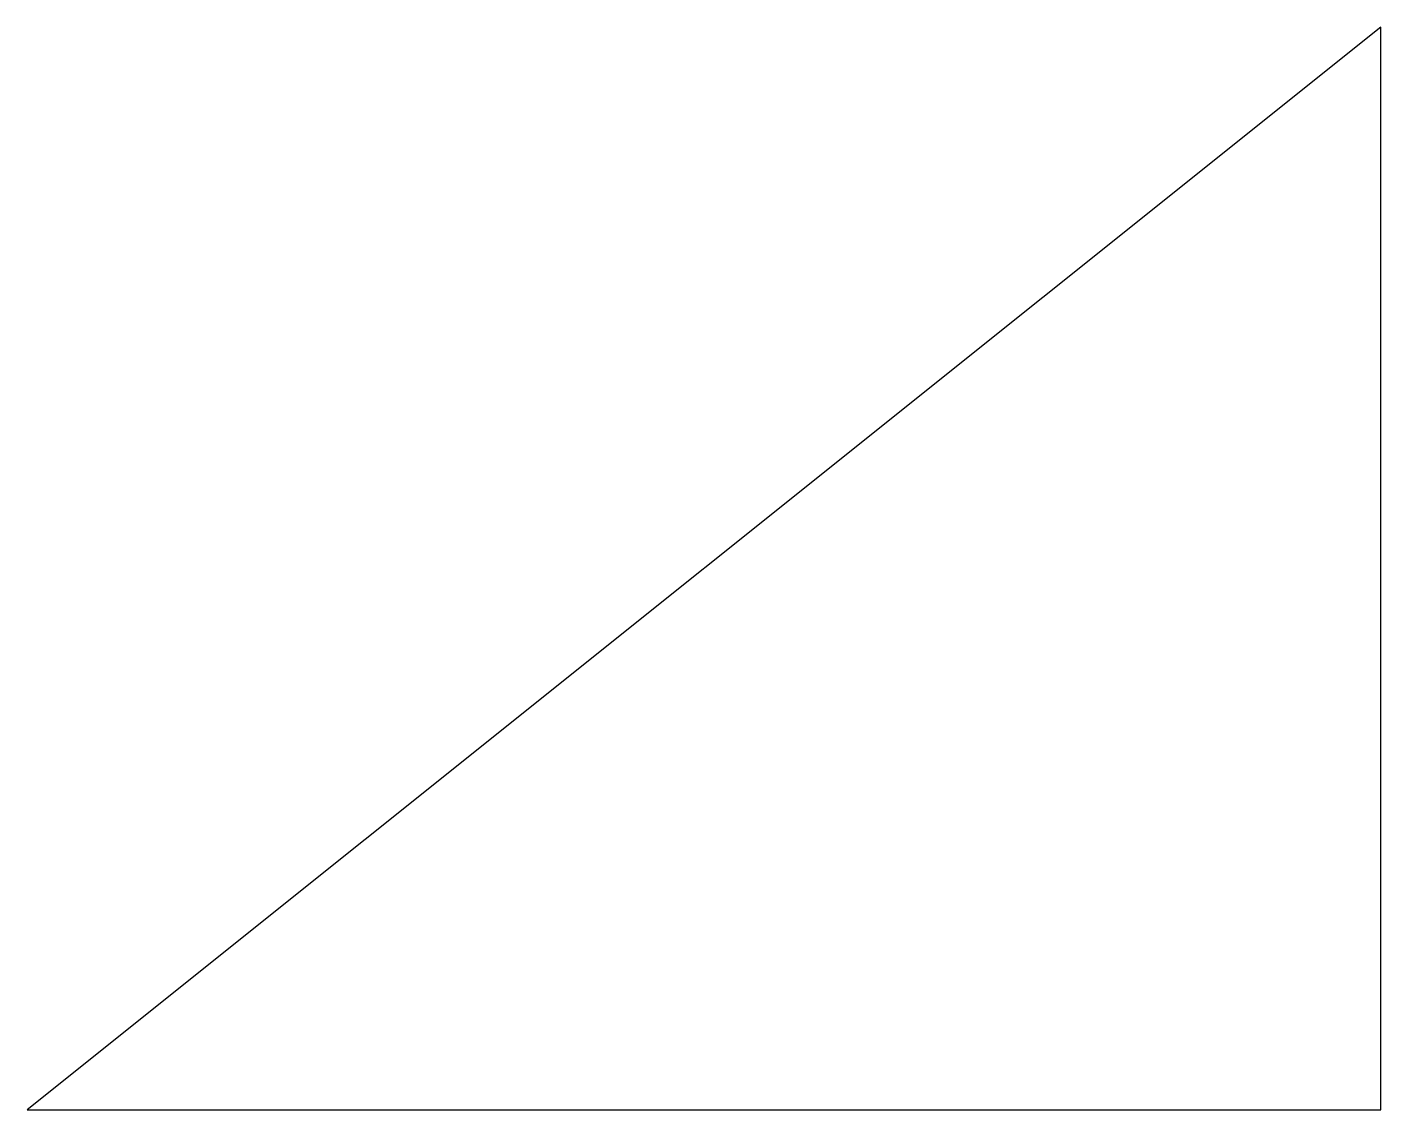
# Model space of a CAD drawing. Header units: millimetres. Extents: x 0 to 100, y 0 to 80.
import ezdxf

# ---------------------------------------------------------------- set-up
doc = ezdxf.new("R2010")
doc.units = ezdxf.units.MM

msp = doc.modelspace()

# ---------------------------------------------------------------- linework, layer by layer
msp.add_lwpolyline([(0, 0), (100, 0), (100, 80)], close=True)

doc.saveas('drawing.dxf')
